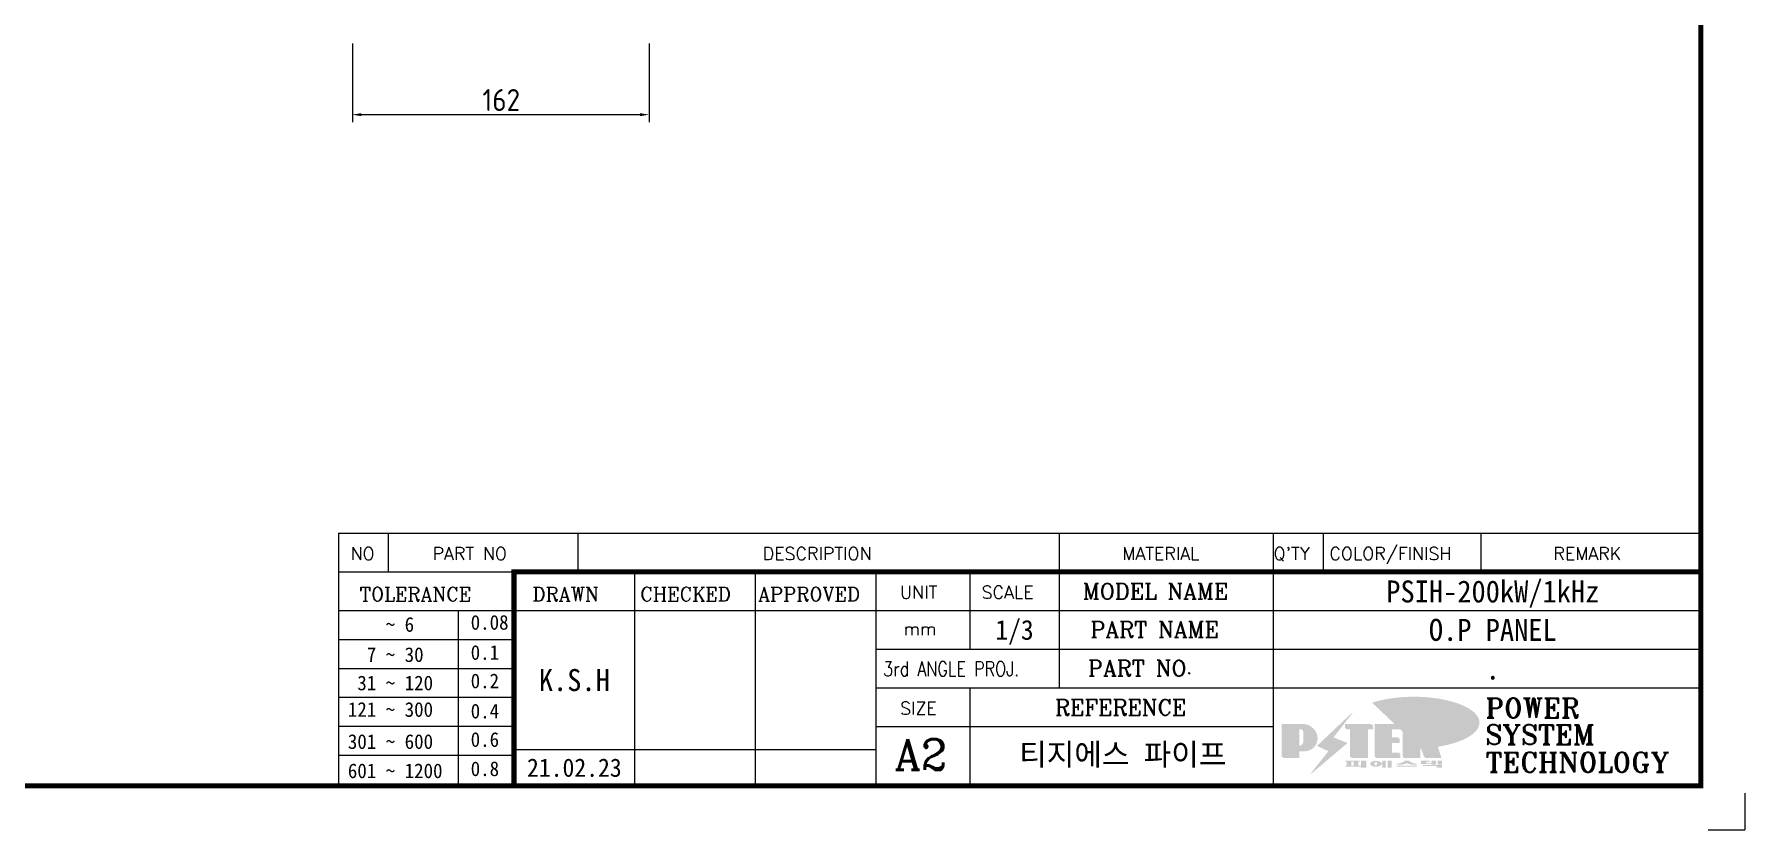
# Model space of a CAD drawing. Header units: inches. Extents: x 0 to 18221, y 0 to 6752.
# Drawn here: x 11811 to 12745, y 0 to 434 of the extents above; entities that cross this region are included whole.
import ezdxf
from ezdxf.enums import TextEntityAlignment as Align

# ---------------------------------------------------------------- set-up
doc = ezdxf.new("R2010")
doc.units = ezdxf.units.IN
doc.header["$MEASUREMENT"] = 0
doc.layers.add('FORMAT-1', color=7, linetype='Continuous')
doc.layers.add('line', color=3, linetype='Continuous')
doc.layers.add('REMOTE_CONTROLBOX$0$치수(ISO)', color=2, linetype='Continuous', lineweight=5)
doc.styles.add('HAN', font='')
doc.styles.add('RC', font='ROMANC.SHX')
doc.styles.add('REMOTE_CONTROLBOX$0$치수 텍스트_PSTEK_POSCO', font='isocp.shx')
doc.styles.add('ROMANT', font='romant')
doc.styles.get('HAN').set_extended_font_data('GulimChe')
doc.dimstyles.new('REMOTE_CONTROLBOX$0$치수_PSTEK_POSCO', dxfattribs={"dimscale": 2, "dimtxt": 6, "dimasz": 2.5, "dimexe": 2, "dimexo": 2.5, "dimgap": 1, "dimtad": 1, "dimrnd": 1e-08, "dimdsep": 46, "dimtxsty": 'REMOTE_CONTROLBOX$0$치수 텍스트_PSTEK_POSCO', "dimcen": 0.09, "dimdle": 10, "dimclrd": 7, "dimclre": 7, "dimclrt": 2, "dimadec": 1, "dimazin": 2, "dimtfac": 1, "dimtmove": 0, "dimatfit": 3, "dimfxl": 1, "dimtolj": 1, "dimlwd": -1, "dimlwe": -1, "dimarcsym": 0})

# ---------------------------------------------------------------- blocks, each defined once
blk = doc.blocks.new('new LOGO')
at = {"layer": 'line'}
h = blk.add_hatch(color=253, dxfattribs=at)
edge = h.paths.add_edge_path()
edge.add_ellipse((333.9, 86.4), major_axis=(-165.9, 0), ratio=0.39426, start_angle=111.5127, end_angle=334.469)
edge.add_ellipse((314.1, 81.2), major_axis=(-153.7, 0), ratio=0.40699, start_angle=121.3066, end_angle=327.7437, ccw=False)
edge.add_line((394, 27.8), (394.7, 25.6))
h = blk.add_hatch(color=250, dxfattribs=at)
h.paths.add_polyline_path([(44.5, 69.4), (46.6, 69.4, -0.129793), (52, 68, 0.221832), (43.6, 71.9), (41.5, 71.9), (41.5, 27.9), (43.6, 27.9, 0.02048), (44.5, 28)], flags=17)
h.paths.add_polyline_path([(44.5, 13.9), (57.3, 13.9, 0.72362), (77.1, 73.9, -0.679777), (54.3, 16.4), (41.5, 16.4), (41.5, -0.1), (3, -0.1), (3, -2.6), (44.5, -2.6)])
h.paths.add_polyline_path([(117.9, 14.2), (71.5, -44.4), (77.1, -39.6), (120.8, 15.6), (92, 28.9), (173.3, 106), (177.5, 111.4), (89.1, 27.6)])
h.paths.add_polyline_path([(162.7, 71.9), (162.7, 69.4), (172.5, 69.4), (172.5, 71.9)], flags=17)
h.paths.add_polyline_path([(217.7, 69.4), (230.5, 69.4), (230.5, 80.4), (227.5, 80.4), (227.5, 71.9), (214.7, 71.9), (214.7, -0.1), (175.5, -0.1), (175.5, -2.6), (217.7, -2.6)])
h.paths.add_polyline_path([(297.8, 46.6), (294.8, 46.6), (294.8, 37.4), (276, 37.4), (276, 10.9), (279, 10.9), (279, 34.9), (297.8, 34.9)])
h.paths.add_polyline_path([(300, 8.4), (297, 8.4), (297, -0.1), (237.5, -0.1), (237.5, -2.6), (300, -2.6)])
h.paths.add_polyline_path([(297.8, 80.4), (294.8, 80.4), (294.8, 71.9), (276, 71.9), (276, 49.1), (279, 49.1), (279, 69.4), (297.8, 69.4)])
h.paths.add_polyline_path([(350.2, 80.4), (347.2, 80.4), (347.2, 61.6), (350.2, 63.5)])
h.paths.add_polyline_path([(350.2, 26.7), (347.2, 35.2), (347.2, -0.1), (308.5, -0.1), (308.5, -2.6), (350.2, -2.6)])
h.paths.add_polyline_path([(402.7, 80.4), (396.5, 80.4), (379.6, 66.8), (400.5, -0.1), (361.8, -0.1), (362.7, -2.6), (403.5, -2.6), (382.6, 64.3)])
blk.add_hatch(color=5, dxfattribs=at).paths.add_polyline_path([(166.3, 35), (131, 49), (180.4, 112.7), (92, 28.9), (120.8, 15.6), (74.4, -43)])
h = blk.add_hatch(color=1, dxfattribs=at)
h.paths.add_polyline_path([(41.5, 16.4), (54.3, 16.4, 1), (54.3, 82.9), (0, 82.9), (0, -0.1), (41.5, -0.1)])
h.paths.add_polyline_path([(41.5, 27.9), (41.5, 71.9), (43.6, 71.9, -0.414214), (54.6, 60.9), (54.6, 38.9, -0.414214), (43.6, 27.9)], flags=16)
h.paths.add_polyline_path([(214.7, 71.9), (227.5, 71.9), (227.5, 82.9), (159.7, 82.9), (159.7, 71.9), (172.5, 71.9), (172.5, -0.1), (214.7, -0.1)])
h.paths.add_polyline_path([(276, 37.4), (294.8, 37.4), (294.8, 49.1), (276, 49.1), (276, 71.9), (294.8, 71.9), (294.8, 82.9), (234.5, 82.9), (234.5, -0.1), (297, -0.1), (297, 10.9), (276, 10.9)])
h.paths.add_polyline_path([(347.2, 35.2), (359.7, -0.1), (400.5, -0.1), (379.6, 66.8), (399.7, 82.9), (380.6, 82.9), (347.2, 61.6), (347.2, 82.9), (305.5, 82.9), (305.5, -0.1), (347.2, -0.1)])
h = blk.add_hatch(color=250, dxfattribs=at)
edge = h.paths.add_edge_path()
edge.add_ellipse((237.8, -17.6), major_axis=(-14.3, 0), ratio=0.526336, start_angle=192.2456, end_angle=269.0748)
edge.add_line((238.1, -10.1), (237.6, -10.1))
edge.add_ellipse((237.8, -17.6), major_axis=(-14.3, 0), ratio=0.526336, start_angle=270.9252, end_angle=449.0748)
edge.add_line((237.6, -25.1), (238.1, -25.1))
edge.add_ellipse((237.8, -17.6), major_axis=(-14.3, 0), ratio=0.526336, start_angle=450.9252, end_angle=527.7544)
edge.add_line((251.7, -19.2), (254.1, -19.2))
edge.add_line((254.1, -19.2), (254.1, -27.1))
edge.add_line((254.1, -27.1), (263.1, -27.1))
edge.add_line((263.1, -27.1), (263.1, -10.1))
edge.add_line((263.1, -10.1), (254.1, -10.1))
edge.add_line((254.1, -10.1), (254.1, -16))
edge.add_line((254.1, -16), (251.7, -16))
h.paths.add_polyline_path([(241, -16.4), (241, -18.7, -1), (234.4, -18.7), (234.4, -16.4, -1)], flags=16)
h.paths.add_polyline_path([(278.2, -10.1), (268.1, -10.1), (268.1, -27.1), (278.2, -27.1)])
h.paths.add_polyline_path([(310.3, -10.1), (310.3, -11.1, -0.157169), (289.3, -17.5), (294, -19.9, 0.128407), (316.3, -15.9, 0.128407), (338.6, -19.9), (343.3, -17.5, -0.157169), (322.2, -11.1), (322.2, -10.1)])
h.paths.add_polyline_path([(342.1, -25.1), (342.1, -22.3), (290.4, -22.3), (290.4, -25.1)])
h.paths.add_polyline_path([(352, -10.1), (352, -16.2, 0.414214), (354, -18.2), (378.7, -18.2), (378.7, -19.6), (390.2, -19.6), (390.2, -10.1), (378.7, -10.1), (378.7, -13.6), (374.7, -13.6), (374.7, -15.1), (378.7, -15.1), (378.7, -16.2), (364.7, -16.2), (364.7, -15.1), (371.2, -15.1), (371.2, -13.6), (364.7, -13.6), (364.7, -12.6), (374.7, -12.6), (374.7, -10.1)])
h.paths.add_polyline_path([(393.8, -10.1), (393.8, -19.6), (405, -19.6), (405, -10.1)])
h.paths.add_polyline_path([(405, -27.1), (405, -20.9), (356.8, -20.9), (356.8, -23), (391.8, -23), (391.8, -27.1)])
h.paths.add_polyline_path([(200.4, -10.1), (200.4, -22.3), (193.2, -22.3), (193.2, -12.6), (196.6, -12.6), (196.6, -10.1), (161, -10.1), (161, -12.6), (164.5, -12.6), (164.5, -22.3), (161, -22.3), (161, -25.1), (200.4, -25.1), (200.4, -27.1), (213.9, -27.1), (213.9, -10.1)])
h.paths.add_polyline_path([(182, -12.6), (175.6, -12.6), (175.6, -22.3), (182, -22.3)], flags=17)
blk = doc.blocks.new('format-2')
at = {"color": 180}
for p, q in [((417, 40.49), (603, 40.49)), ((417, 40.49), (417, 6)), ((423.79, 40.49), (423.79, 35.21)), ((449.74, 35.21), (449.74, 40.49)), ((515.4, 40.49), (515.4, 35.21)), ((544.61, 40.49), (544.61, 35.21)), ((551.43, 40.49), (551.43, 35.21)), ((572.98, 40.49), (572.98, 35.21)), ((417, 35.21), (440.98, 35.21)), ((457.46, 6), (457.46, 35.21)), ((473.95, 6), (473.95, 35.21)), ((490.44, 6), (490.44, 35.21)), ((503.22, 35.21), (503.22, 24.65)), ((515.4, 35.21), (515.4, 19.37)), ((544.61, 35.21), (544.61, 6)), ((417, 29.93), (440.98, 29.93)), ((433.39, 6.23), (433.39, 29.93)), ((440.98, 29.93), (603, 29.93)), ((417, 25.98), (440.98, 25.98)), ((490.44, 24.65), (603, 24.65)), ((417, 22.03), (440.98, 22.03)), ((490.44, 19.37), (603, 19.37)), ((503.22, 19.37), (503.22, 6)), ((417, 18.08), (440.98, 18.08)), ((417, 14.13), (440.98, 14.13)), ((490.44, 14.09), (544.61, 14.09)), ((417, 10.18), (440.98, 10.18)), ((440.98, 10.95), (490.44, 10.95))]:
    blk.add_line(p, q, dxfattribs=at)
at = {"color": 3, "lineweight": 9}
for p in [(609, 5), (604, 0)]:
    blk.add_line(p, (609, 0), dxfattribs=at)
at = {"color": 7, "const_width": 0.7}
blk.add_lwpolyline([(440.98, 6), (440.98, 35.21), (603, 35.21)], dxfattribs=at)
at = {"layer": 'FORMAT-1', "color": 7, "const_width": 0.7}
blk.add_lwpolyline([(18, 6), (18, 416), (603, 416), (603, 6)], close=True, dxfattribs=at)
at = {"xscale": 0.05400000000008731, "yscale": 0.05400000000008731, "zscale": 0.05400000000008731}
blk.add_blockref('new LOGO', (545.79, 9.96), dxfattribs=at)
at = {"color": 2}
for s, height, style, p in [('NO', 1.742, 'RC', (418.66, 36.83)), ('PART NO', 1.742, 'RC', (429.86, 36.83)), ('DESCRIPTION', 1.7424, 'RC', (474.93, 36.83)), ('MATERIAL', 1.742, 'RC', (524.02, 36.83)), ("Q'TY", 1.742, 'RC', (544.67, 36.83)), ('COLOR/FINISH', 1.7424, 'RC', (552.3, 36.83)), ('REMARK', 1.742, 'RC', (582.87, 36.83)), (' TOLERANCE', 1.9, 'RC', (418.61, 31.22)), ('DRAWN', 1.9, 'RC', (443.5, 31.22)), ('CHECKED', 1.9, 'RC', (458.21, 31.22)), ('APPROVED', 1.9, 'RC', (474.3, 31.22)), ('UNIT', 1.742, 'RC', (493.69, 31.55)), ('SCALE', 1.742, 'RC', (504.82, 31.55)), ('MODEL NAME', 2.178, 'RC', (518.62, 31.46)), ('    ~ 6', 2, 'HAN', (418.3, 27.03)), ('0.08', 2, 'HAN', (435.07, 27.31)), ('PART NAME', 2.178, 'RC', (519.67, 26.24)), ('mm', 1.742, 'RC', (494.17, 26.56)), ('  7 ~ 30', 2, 'HAN', (418.3, 22.91)), ('0.1', 2, 'HAN', (435.07, 23.2)), ('0.2', 2, 'HAN', (435.07, 19.32)), ('PART NO.', 2.178, 'RC', (519.34, 20.96)), (' 31 ~ 120', 2, 'HAN', (418.3, 19.04)), ('121 ~ 300', 2, 'HAN', (418.3, 15.42)), ('0.4', 2, 'HAN', (435.07, 15.2)), ('SIZE', 1.742, 'RC', (493.69, 15.72)), ('REFERENCE', 2.178, 'RC', (514.84, 15.61)), ('301 ~ 600', 2, 'HAN', (418.3, 11.04)), ('0.6', 2, 'HAN', (435.07, 11.32)), ('601 ~ 1200', 2, 'HAN', (418.3, 7.05)), ('0.8', 2, 'HAN', (435.07, 7.33))]:
    blk.add_text(s, height=height, dxfattribs=dict(at, style=style)).set_placement(p)
at = {"color": 2, "style": 'RC', "width": 0.8}
blk.add_text('3rd ANGLE PROJ.', height=2, dxfattribs=at).set_placement((491.37, 20.97))
at = {"style": 'ROMANT'}
for s, p in [('POWER', (573.59, 15.27)), ('SYSTEM', (573.59, 11.63)), ('TECHNOLOGY', (573.59, 7.87))]:
    blk.add_text(s, height=2.7, dxfattribs=at).set_placement(p)
at = {"color": 2, "lineweight": 30, "style": 'RC'}
blk.add_text('A2', height=4.182, dxfattribs=at).set_placement((492.93, 8.17))
at = {"style": 'HAN'}
for tag, height, p in [('MODEL-NAME', 3, (574.6, 32.53)), ('SCALE', 2.7, (509.31, 27.29)), ('PART-NAME', 3, (574.6, 27.29)), ('PART-NO', 3, (574.6, 22.01)), ('DRA-BY', 3, (449.22, 20.44)), ('CH-BY', 3, (465.71, 20.44)), ('APP-BY', 3, (482.2, 20.44)), ('관련업체명', 3, (524.09, 10.29)), ('DRA-DATE', 2.5, (449.22, 8.48)), ('CH-DATE', 2.5, (465.71, 8.48)), ('APP-DATE', 2.5, (482.2, 8.48))]:
    blk.add_attdef(tag, text='', height=height, dxfattribs=at).set_placement(p, align=Align.MIDDLE_CENTER)
blk = doc.blocks.new('*D186')
at = {"layer": 'DEFPOINTS', "color": 0, "transparency": 16777216}
for p in [(11984.47, 434.36), (12146.47, 434.36), (11984.47, 390.43)]:
    blk.add_point(p, dxfattribs=at)
at = {"layer": 'REMOTE_CONTROLBOX$0$치수(ISO)', "color": 7, "transparency": 16777216}
for p, q in [((11984.47, 429.36), (11984.47, 386.43)), ((12146.47, 429.36), (12146.47, 386.43)), ((12141.47, 390.43), (11989.47, 390.43))]:
    blk.add_line(p, q, dxfattribs=at)
for points in [[(11989.47, 391.26), (11989.47, 389.6), (11984.47, 390.43)], [(12141.47, 391.26), (12141.47, 389.6), (12146.47, 390.43)]]:
    blk.add_solid(points, dxfattribs=at)
at = {"layer": 'REMOTE_CONTROLBOX$0$치수(ISO)', "color": 2, "transparency": 16777216, "insert": (12055.51, 398.43), "char_height": 12, "attachment_point": 4, "style": 'REMOTE_CONTROLBOX$0$치수 텍스트_PSTEK_POSCO'}
blk.add_mtext('\\A1;162', dxfattribs=at)

msp = doc.modelspace()

# ---------------------------------------------------------------- block references
at = {"xscale": 3.999999999998181, "yscale": 3.999999999998181, "zscale": 3.999999999998181}
msp.add_blockref('format-2', (10308.8245, 0, 0.0102), dxfattribs=at).add_auto_attribs({'관련업체명': '티지에스 파이프', 'SCALE': '1/3', 'PART-NO': '.', 'PART-NAME': 'O.P PANEL', 'MODEL-NAME': 'PSIH-200kW/1kHz', 'DRA-BY': 'K.S.H', 'DRA-DATE': '21.02.23'})

# ---------------------------------------------------------------- dimensions: what is measured, and where the dimension line sits
at = {"layer": 'REMOTE_CONTROLBOX$0$치수(ISO)', "color": 7}
dim = msp.add_linear_dim(base=(11984.4664, 390.4309), p1=(12146.4664, 434.3611), p2=(11984.4664, 434.3611), angle=180, dimstyle='REMOTE_CONTROLBOX$0$치수_PSTEK_POSCO', override={"dimdec": 2, "dimtp": 0, "dimtm": 0, "dimtdec": 2, "dimtofl": 0, "dimatfit": 1}, dxfattribs=at)
dim.commit()
dim.dimension.update_dxf_attribs({"geometry": '*D186', "text_midpoint": (12065.4664, 390.4309), "dimtype": 160})

doc.saveas('drawing.dxf')
